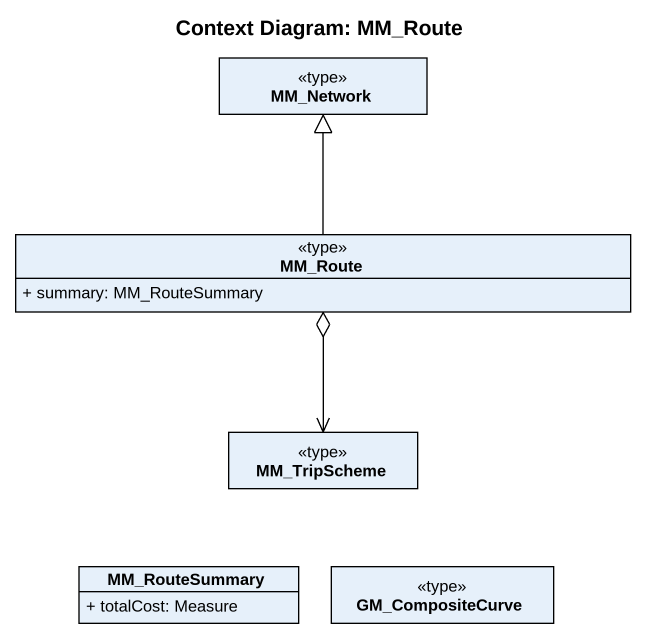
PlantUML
@startuml
title Context Diagram: MM_Route
hide circle
hide empty members
skinparam classAttributeIconSize 0
class MM_Network <<type>>
class MM_Route <<type>> {
  + summary: MM_RouteSummary
}
class MM_TripScheme <<type>>
class MM_RouteSummary {
  + totalCost: Measure
}
class GM_CompositeCurve <<type>>
MM_Route -up-|> MM_Network
MM_Route o--> MM_TripScheme
@enduml
